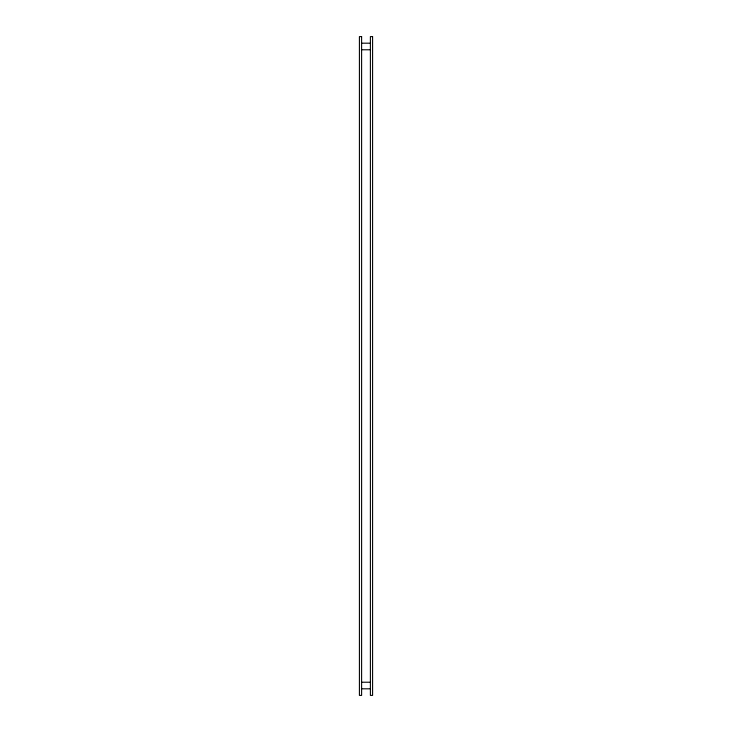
<?xml version="1.0" encoding="UTF-8"?>
<svg xmlns="http://www.w3.org/2000/svg" width="732" height="732" viewBox="0 0 732 732"><rect width="100%" height="100%" fill="white"/><g stroke="black" fill="none" stroke-linecap="round" stroke-linejoin="round"><path stroke-width="1.1" d="M361.608 43.188L370.392 43.188M361.608 49.776L370.392 49.776M361.608 682.224L370.392 682.224M361.608 688.812L370.392 688.812M361.608 36.6L359.412 36.6L359.412 695.4L361.608 695.4L361.608 36.6M372.588 36.6L370.392 36.6L370.392 695.4L372.588 695.4L372.588 36.6"/></g></svg>
